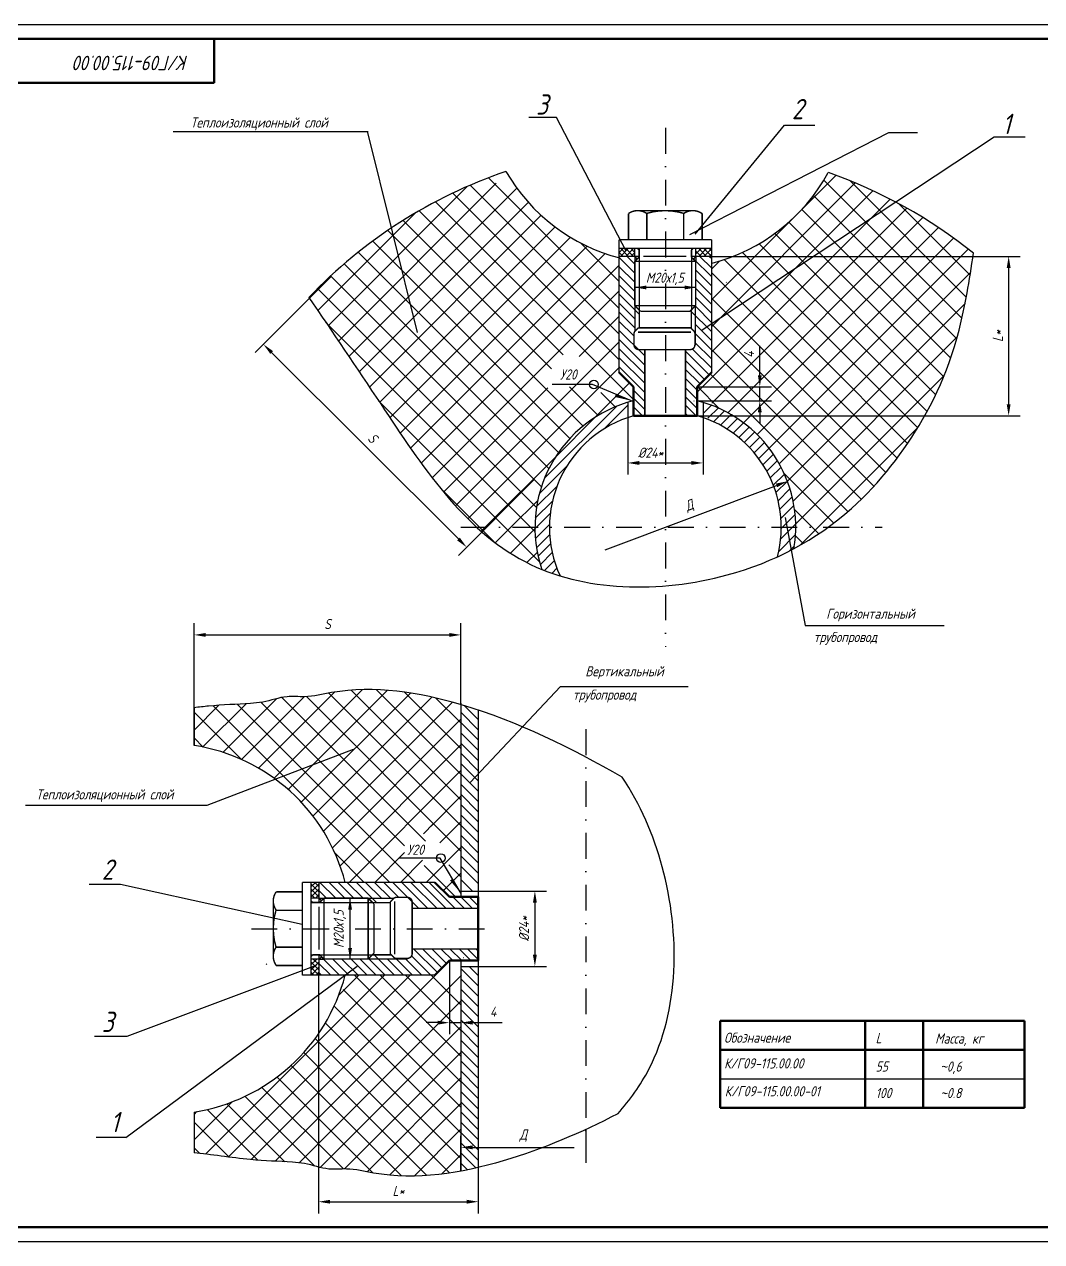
# Model space of a CAD drawing. Header units: inches. Extents: x 2854 to 6563, y -110 to 2015.
# Drawn here: x 4065.8 to 4417, y -110 to 310 of the extents above; entities that cross this region are included whole.
import ezdxf

# ---------------------------------------------------------------- set-up
doc = ezdxf.new("R2010")
doc.units = ezdxf.units.IN
doc.header["$LTSCALE"] = 0.7
doc.header["$MEASUREMENT"] = 0
doc.linetypes.add('DASHDOT', pattern=[25.4, 12.7, -6.35, 0, -6.35])
doc.styles.get("Standard").update_dxf_attribs({"font": 'romand.shx', "width": 0.8, "oblique": 15, "height": 3.5})
doc.dimstyles.get("Standard").update_dxf_attribs({"dimtxt": 3.5, "dimasz": 4, "dimexe": 4, "dimexo": 0, "dimgap": 2, "dimtad": 1, "dimdec": 0, "dimdsep": 46, "dimtxsty": 'Standard', "dimcen": 0.09, "dimadec": 0, "dimazin": 0, "dimtfac": 1, "dimtdec": 0, "dimtmove": 0, "dimatfit": 3, "dimfxl": 0, "dimtolj": 1, "dimtzin": 0, "dimlwd": 25, "dimlwe": 25, "dimarcsym": 0})

# ---------------------------------------------------------------- blocks, each defined once
blk = doc.blocks.new('*D56')
at = {"color": 0, "lineweight": 25}
for p, q in [((4171.62, 222.91), (4145.52, 196.76)), ((4151.18, 196.77), (4215.64, 132.43)), ((4241.74, 152.92), (4215.64, 126.77))]:
    blk.add_line(p, q, dxfattribs=at)
for points in [[(4151.65, 197.24), (4150.71, 196.3), (4148.35, 199.59)], [(4216.11, 132.9), (4215.17, 131.96), (4218.47, 129.6)]]:
    blk.add_solid(points, dxfattribs=at)
at = {"layer": 'DEFPOINTS', "color": 0, "lineweight": 25}
for p in [(4171.62, 222.91), (4241.74, 152.92), (4218.47, 129.6)]:
    blk.add_point(p, dxfattribs=at)
at = {"color": 0, "lineweight": 25, "insert": (4186.06, 167.25), "char_height": 3.5, "attachment_point": 5, "rotation": 315.0527}
blk.add_mtext('\\A1;S', dxfattribs=at)
blk = doc.blocks.new('*D75')
at = {"color": 0, "lineweight": 25}
for p, q in [((4124.42, 74.21), (4124.42, 103.32)), ((4216.52, 75.26), (4216.52, 103.32)), ((4128.42, 99.32), (4212.52, 99.32))]:
    blk.add_line(p, q, dxfattribs=at)
for points in [[(4128.42, 99.98), (4128.42, 98.65), (4124.42, 99.32)], [(4212.52, 99.98), (4212.52, 98.65), (4216.52, 99.32)]]:
    blk.add_solid(points, dxfattribs=at)
at = {"layer": 'DEFPOINTS', "color": 0, "lineweight": 25}
for p in [(4216.52, 99.32), (4124.42, 74.21), (4216.52, 75.26)]:
    blk.add_point(p, dxfattribs=at)
at = {"color": 0, "lineweight": 25, "insert": (4170.47, 103.07), "char_height": 3.5, "attachment_point": 5}
blk.add_mtext('\\A1;S', dxfattribs=at)
blk = doc.blocks.new('*X23')
at = {"color": 0}
for p, q in [((571.6, 519.51), (573.06, 520.97)), ((574.37, 519.43), (572.82, 520.97)), ((571.6, 517.72), (574.37, 520.49)), ((574.37, 517.63), (571.6, 520.4)), ((571.6, 515.92), (574.37, 518.69)), ((574.37, 515.84), (571.6, 518.61)), ((572.83, 515.57), (571.6, 516.81)), ((573.05, 515.57), (574.37, 516.89)), ((571.59, 488.97), (574.37, 491.75)), ((571.6, 494.37), (571.74, 494.51)), ((571.6, 492.57), (573.54, 494.51)), ((571.6, 490.77), (574.37, 493.55)), ((574.37, 490.69), (571.6, 493.46)), ((574.29, 488.97), (571.6, 491.67)), ((574.37, 492.49), (572.34, 494.51)), ((574.37, 494.28), (574.14, 494.51)), ((572.49, 488.97), (571.6, 489.87)), ((573.39, 488.97), (574.37, 489.95))]:
    blk.add_line(p, q, dxfattribs=at)
blk = doc.blocks.new('*D91')
at = {"color": 0, "lineweight": 25}
for p, q in [((4303.06, 229.94), (4409.57, 229.94)), ((4405.57, 225.94), (4405.57, 178.93)), ((4297.73, 174.93), (4409.57, 174.93))]:
    blk.add_line(p, q, dxfattribs=at)
for points in [[(4404.9, 225.94), (4406.23, 225.94), (4405.57, 229.94)], [(4404.9, 178.93), (4406.23, 178.93), (4405.57, 174.93)]]:
    blk.add_solid(points, dxfattribs=at)
at = {"layer": 'DEFPOINTS', "color": 0, "lineweight": 25}
for p in [(4303.06, 229.94), (4297.73, 174.93), (4405.57, 174.93)]:
    blk.add_point(p, dxfattribs=at)
at = {"color": 0, "lineweight": 25, "insert": (4401.82, 202.43), "char_height": 3.5, "attachment_point": 5, "rotation": 90}
blk.add_mtext('\\A1;L*', dxfattribs=at)
blk = doc.blocks.new('*D92')
at = {"color": 0, "lineweight": 25}
for p, q in [((4319.67, 188.93), (4319.67, 199.11)), ((4298.07, 184.93), (4323.67, 184.93)), ((4319.67, 180.11), (4319.67, 184.93)), ((4298.07, 180.11), (4323.67, 180.11)), ((4319.67, 176.11), (4319.67, 172.11))]:
    blk.add_line(p, q, dxfattribs=at)
for points in [[(4319, 188.93), (4320.34, 188.93), (4319.67, 184.93)], [(4319, 176.11), (4320.34, 176.11), (4319.67, 180.11)]]:
    blk.add_solid(points, dxfattribs=at)
at = {"layer": 'DEFPOINTS', "color": 0, "lineweight": 25}
for p in [(4298.07, 184.93), (4319.67, 184.93), (4298.07, 180.11)]:
    blk.add_point(p, dxfattribs=at)
at = {"color": 0, "lineweight": 25, "insert": (4315.92, 196.02), "char_height": 3.5, "attachment_point": 5, "rotation": 90}
blk.add_mtext('\\A1;4', dxfattribs=at)
blk = doc.blocks.new('*D93')
at = {"color": 0, "lineweight": 25}
for p, q in [((4222.52, 10.95), (4246.04, 10.95)), ((4242.04, 6.95), (4242.04, -11.05)), ((4222.52, -15.05), (4246.04, -15.05))]:
    blk.add_line(p, q, dxfattribs=at)
for points in [[(4241.37, 6.95), (4242.71, 6.95), (4242.04, 10.95)], [(4241.37, -11.05), (4242.71, -11.05), (4242.04, -15.05)]]:
    blk.add_solid(points, dxfattribs=at)
at = {"layer": 'DEFPOINTS', "color": 0, "lineweight": 25}
for p in [(4222.52, 10.95), (4222.52, -15.05), (4242.04, -15.05)]:
    blk.add_point(p, dxfattribs=at)
at = {"color": 0, "lineweight": 25, "insert": (4238.29, -2.05), "char_height": 3.5, "attachment_point": 5, "rotation": 90}
blk.add_mtext('\\A1;%%C24*', dxfattribs=at)
blk = doc.blocks.new('*D94')
at = {"color": 0, "lineweight": 25}
for p, q in [((4222.52, -13.05), (4222.52, -100.25)), ((4167.38, -18.05), (4167.38, -100.25)), ((4171.38, -96.25), (4218.52, -96.25))]:
    blk.add_line(p, q, dxfattribs=at)
for points in [[(4171.38, -95.58), (4171.38, -96.91), (4167.38, -96.25)], [(4218.52, -95.58), (4218.52, -96.91), (4222.52, -96.25)]]:
    blk.add_solid(points, dxfattribs=at)
at = {"layer": 'DEFPOINTS', "color": 0, "lineweight": 25}
for p in [(4222.52, -13.05), (4167.38, -18.05), (4222.52, -96.25)]:
    blk.add_point(p, dxfattribs=at)
at = {"color": 0, "lineweight": 25, "insert": (4194.95, -92.5), "char_height": 3.5, "attachment_point": 5}
blk.add_mtext('\\A1;L*', dxfattribs=at)
blk = doc.blocks.new('*D95')
at = {"color": 0, "lineweight": 25}
for p, q in [((4212.52, -13.05), (4212.52, -38.46)), ((4216.52, -13.05), (4216.52, -38.46)), ((4208.52, -34.46), (4204.52, -34.46)), ((4212.52, -34.46), (4216.52, -34.46)), ((4220.52, -34.46), (4230.7, -34.46))]:
    blk.add_line(p, q, dxfattribs=at)
for points in [[(4208.52, -33.8), (4208.52, -35.13), (4212.52, -34.46)], [(4220.52, -33.8), (4220.52, -35.13), (4216.52, -34.46)]]:
    blk.add_solid(points, dxfattribs=at)
at = {"layer": 'DEFPOINTS', "color": 0, "lineweight": 25}
for p in [(4212.52, -13.05), (4216.52, -13.05), (4216.52, -34.46)]:
    blk.add_point(p, dxfattribs=at)
at = {"color": 0, "lineweight": 25, "insert": (4227.61, -30.71), "char_height": 3.5, "attachment_point": 5}
blk.add_mtext('\\A1;4', dxfattribs=at)

msp = doc.modelspace()

# ---------------------------------------------------------------- linework, layer by layer
for p, q in [((4040.05, 309.98), (4634.05, 309.98)), ((4293.39, 244.77), (4293.39, 235.71)), ((4299.74, 244.7), (4299.74, 235.71)), ((4278.07, 232.71), (4278.07, 211.4)), ((4296.07, 232.71), (4296.07, 211.46)), ((4276.54, 229.87), (4276.54, 228.17)), ((4297.54, 229.81), (4297.54, 228.18)), ((4276.55, 212.95), (4276.55, 204.06)), ((4297.41, 212.81), (4297.41, 199.39)), ((4280.07, 179.94), (4280.07, 197.77)), ((4294.07, 174.93), (4294.07, 197.77)), ((4275.41, 180.11), (4261.91, 185.69)), ((4297.07, 179.94), (4297.07, 180.04)), ((4216.6, 10.08), (4209.38, 22.24)), ((4167.58, 8.48), (4169.28, 8.48)), ((4184.5, 8.47), (4193.4, 8.47)), ((4164.74, 6.95), (4186.05, 6.95)), ((4217.51, 4.95), (4199.68, 4.95)), ((4152.68, -8.37), (4161.74, -8.37)), ((4164.74, -11.05), (4185.99, -11.05)), ((4167.64, -12.52), (4169.27, -12.52)), ((4184.64, -12.39), (4198.06, -12.39)), ((4222.52, -9.05), (4199.68, -9.05)), ((4217.51, -12.05), (4217.41, -12.05)), ((4152.75, -14.72), (4161.74, -14.72)), ((4040.05, -110.02), (4634.05, -110.02))]:
    msp.add_line(p, q)
at = {"lineweight": 50}
for p, q in [((4060.05, 304.98), (4629.05, 304.98)), ((4131.39, 289.81), (4131.39, 304.81)), ((4061.39, 289.81), (4131.39, 289.81)), ((4276.07, 184.93), (4271.07, 189.93)), ((4298.07, 184.93), (4303.07, 189.93)), ((4212.52, 8.95), (4207.52, 13.95)), ((4212.52, -13.05), (4207.52, -18.05)), ((4306.03, -33.79), (4411.03, -33.79)), ((4306.03, -33.79), (4306.03, -63.79)), ((4356.03, -33.79), (4356.03, -63.79)), ((4376.03, -33.79), (4376.03, -63.79)), ((4411.03, -33.79), (4411.03, -63.79)), ((4306.03, -43.79), (4411.03, -43.79)), ((4306.03, -63.79), (4411.03, -63.79)), ((4048.05, -105.02), (4629.05, -105.02))]:
    msp.add_line(p, q, dxfattribs=at)
at = {"lineweight": 25}
for p, q in [((4249.5, 277.83), (4239.92, 277.83)), ((4273.56, 231.74), (4249.5, 277.83)), ((4117.19, 273.02), (4184.45, 273.02)), ((4184.17, 273.09), (4201.41, 203.69)), ((4297.4, 237.63), (4328.23, 275.24)), ((4328.23, 275.24), (4338.65, 275.24)), ((4295.54, 237.47), (4364.25, 272.61)), ((4299.48, 204.33), (4400.57, 271.22)), ((4364.25, 272.61), (4374.1, 272.61)), ((4400.57, 271.22), (4411.28, 271.22)), ((4229.31, 253.79), (4226.03, 257.07)), ((4271.07, 212.03), (4226.03, 257.07)), ((4303.07, 215), (4345.95, 257.88)), ((4170.68, 205.98), (4218.81, 254.1)), ((4174.25, 200.71), (4228.69, 255.14)), ((4177.81, 195.43), (4235.82, 253.43)), ((4271.07, 203.19), (4219.75, 254.51)), ((4303.07, 205.78), (4352.57, 255.28)), ((4303.07, 196.94), (4358.71, 252.58)), ((4389.42, 208.58), (4341.81, 256.19)), ((4390.94, 215.9), (4350.87, 255.98)), ((4181.37, 190.14), (4239.78, 248.56)), ((4276.07, 180.52), (4207.79, 248.8)), ((4271.07, 194.36), (4213.67, 251.75)), ((4298.07, 183.1), (4364.65, 249.68)), ((4387.64, 201.52), (4338.23, 250.94)), ((4392.25, 223.43), (4367.5, 248.18)), ((4167.11, 211.24), (4200.74, 244.87)), ((4184.91, 184.85), (4244.18, 244.12)), ((4251.82, 195.93), (4202.09, 245.65)), ((4303.07, 179.26), (4370.4, 246.59)), ((4385.56, 194.77), (4334.2, 246.12)), ((4188.45, 179.55), (4249.02, 240.12)), ((4247.82, 191.08), (4196.57, 242.33)), ((4308.62, 175.98), (4375.97, 243.32)), ((4314.01, 172.52), (4381.36, 239.88)), ((4383.16, 188.33), (4329.74, 241.75)), ((4258.68, 171.39), (4191.23, 238.84)), ((4191.99, 174.24), (4254.3, 236.56)), ((4318.75, 168.43), (4386.58, 236.26)), ((4380.44, 182.21), (4324.85, 237.8)), ((4250.16, 162.23), (4181.05, 231.34)), ((4254.11, 167.12), (4186.06, 235.17)), ((4195.54, 168.96), (4260.05, 233.47)), ((4271.07, 221.37), (4257.9, 234.54)), ((4374.18, 170.79), (4313.68, 231.29)), ((4377.43, 176.38), (4319.5, 234.31)), ((4322.88, 163.72), (4391.64, 232.47)), ((4246.86, 156.69), (4176.22, 227.33)), ((4199.13, 163.72), (4266.33, 230.91)), ((4202.81, 158.55), (4271.07, 226.81)), ((4303.07, 225.64), (4305.72, 228.29)), ((4370.71, 165.42), (4307.33, 228.8)), ((4244.28, 150.43), (4171.54, 223.17)), ((4367.03, 160.27), (4303.07, 224.23)), ((4326.38, 158.38), (4392.41, 224.41)), ((4242.59, 143.29), (4167.03, 218.84)), ((4308.13, 220.93), (4308.07, 220.99)), ((4206.6, 153.5), (4271.07, 217.97)), ((4363.14, 155.32), (4303.07, 215.39)), ((4329.18, 152.34), (4390.51, 213.67)), ((4240.56, 136.47), (4169.9, 207.13)), ((4257.3, 195.36), (4271.07, 209.13)), ((4359.02, 150.59), (4303.07, 206.55)), ((4331.16, 145.48), (4387.81, 202.13)), ((4214.63, 143.86), (4271.07, 200.29)), ((4354.68, 146.1), (4303.07, 197.71)), ((4218.95, 139.33), (4271.07, 191.45)), ((4350.07, 141.86), (4302.54, 189.4)), ((4261.91, 185.69), (4248.03, 185.69)), ((4254.84, 184.07), (4253.94, 184.96)), ((4262.87, 174.41), (4274.73, 186.27)), ((4305.63, 177.47), (4298.12, 184.98)), ((4332.05, 137.54), (4383.36, 188.84)), ((4210.53, 148.59), (4246.49, 184.56)), ((4263.87, 175.04), (4254.21, 184.7)), ((4269.74, 178.01), (4264.78, 182.96)), ((4231.72, 136.47), (4188.07, 180.13)), ((4245.36, 153.37), (4270.17, 178.18)), ((4266, 170.48), (4274.07, 178.54)), ((4300.07, 175.66), (4303.08, 178.67)), ((4301.75, 174.05), (4305.49, 177.79)), ((4303.72, 172.84), (4307.46, 176.59)), ((4249.13, 160.68), (4262.87, 174.41)), ((4274.07, 174.3), (4274.07, 154.66)), ((4300.07, 174.3), (4300.07, 154.66)), ((4306.08, 171.67), (4309.75, 175.34)), ((4308.31, 170.36), (4311.93, 173.98)), ((4310.43, 168.94), (4314.01, 172.52)), ((4312.43, 167.41), (4315.98, 170.96)), ((4314.32, 165.76), (4317.85, 169.3)), ((4339.83, 136.47), (4374.22, 170.86)), ((4316.09, 164), (4319.63, 167.54)), ((4317.76, 162.13), (4321.3, 165.68)), ((4224.93, 136.47), (4249.13, 160.68)), ((4319.31, 160.15), (4322.88, 163.72)), ((4320.75, 158.05), (4324.36, 161.66)), ((4243.58, 148.06), (4253.06, 157.54)), ((4278.07, 158.66), (4296.07, 158.66)), ((4322.07, 155.84), (4325.73, 159.5)), ((4323.26, 153.5), (4327, 157.23)), ((4324.33, 151.02), (4328.15, 154.84)), ((4325.25, 148.41), (4329.18, 152.34)), ((4345.2, 137.9), (4328.06, 155.04)), ((4222.88, 136.47), (4209.43, 149.92)), ((4242.63, 143.57), (4249.63, 150.58)), ((4266.28, 128.66), (4325.44, 150.91)), ((4326.01, 145.63), (4330.08, 149.7)), ((4233.77, 136.47), (4243.03, 145.74)), ((4242.17, 139.58), (4248.1, 145.5)), ((4326.58, 142.67), (4330.84, 146.92)), ((4326.95, 139.5), (4331.44, 143.99)), ((4242.6, 136.47), (4247.35, 141.22)), ((4327.46, 136.47), (4331.85, 140.87)), ((4328.44, 139.84), (4335.31, 102.54)), ((4337.79, 136.47), (4331.65, 142.61)), ((4227.86, 131.5), (4222.88, 136.47)), ((4223.52, 135.06), (4224.93, 136.47)), ((4228.39, 131.1), (4233.77, 136.47)), ((4243.69, 124.51), (4231.72, 136.47)), ((4233.61, 127.48), (4242.07, 135.94)), ((4242.09, 134.94), (4240.56, 136.47)), ((4242.07, 135.94), (4242.6, 136.47)), ((4242.24, 132.57), (4246.14, 136.47)), ((4246.14, 136.47), (4247.08, 137.41)), ((4326.85, 132.33), (4330.99, 136.47)), ((4327.06, 136.08), (4327.46, 136.47)), ((4330.99, 136.47), (4332.05, 137.54)), ((4333.65, 130.29), (4339.83, 136.47)), ((4340.04, 134.22), (4337.79, 136.47)), ((4242.62, 129.42), (4247.15, 133.95)), ((4243.2, 126.46), (4247.48, 130.74)), ((4326.19, 128.13), (4332, 133.94)), ((4334.59, 130.83), (4331.97, 133.46)), ((4239.25, 124.28), (4242.89, 127.92)), ((4243.93, 123.66), (4248.03, 127.76)), ((4329.82, 128.23), (4331.6, 130.01)), ((4245.37, 121.56), (4248.76, 124.95)), ((4247.96, 120.61), (4249.66, 122.31)), ((4250.62, 119.74), (4250.7, 119.82)), ((4335.31, 102.54), (4383.34, 102.54)), ((4152.01, 49.88), (4182.57, 80.45)), ((4156.92, 45.96), (4191.17, 80.2)), ((4216.52, 42.41), (4178.67, 80.25)), ((4216.52, 51.25), (4187.35, 80.42)), ((4219.73, 48.42), (4250.84, 81.56)), ((4250.84, 81.56), (4294.97, 81.56)), ((4134.42, 58.81), (4152.96, 77.35)), ((4140.79, 56.35), (4162.46, 78.01)), ((4146.64, 53.35), (4172.86, 79.57)), ((4197.05, 26.52), (4147.52, 76.05)), ((4204.3, 28.11), (4154.67, 77.74)), ((4161.41, 41.6), (4199.07, 79.27)), ((4216.52, 24.73), (4163.21, 78.04)), ((4165.45, 36.81), (4206.5, 77.85)), ((4169.06, 31.58), (4213.58, 76.09)), ((4216.52, 33.57), (4170.87, 79.22)), ((4216.52, 60.09), (4197.04, 79.56)), ((4216.52, 68.93), (4207.91, 77.53)), ((4216.52, 75.81), (4216.52, 8.95)), ((4124.42, 66.49), (4132.96, 75.03)), ((4124.42, 61.19), (4124.42, 74.21)), ((4124.42, 74.21), (4124.42, 61.19)), ((4140.64, 56.41), (4124.42, 72.64)), ((4127.42, 60.65), (4142.35, 75.58)), ((4191.94, 13.95), (4131.01, 74.88)), ((4200.78, 13.95), (4139.33, 75.4)), ((4222.52, 66.61), (4216.52, 72.61)), ((4222.52, 70.15), (4217.79, 74.88)), ((4222.52, 73.38), (4222.52, -2.05)), ((4172.19, 25.87), (4216.52, 70.2)), ((4222.52, 63.08), (4216.52, 69.08)), ((4127.6, 60.62), (4124.42, 63.8)), ((4222.52, 59.54), (4216.52, 65.54)), ((4124.42, 61.18), (4124.43, 61.19)), ((4128.87, 40.62), (4179.48, 59.87)), ((4174.81, 19.65), (4216.52, 61.36)), ((4222.52, 56), (4216.52, 62)), ((4222.52, 52.47), (4216.52, 58.47)), ((4222.52, 48.93), (4216.52, 54.93)), ((4177.95, 13.95), (4216.52, 52.52)), ((4222.52, 45.4), (4216.52, 51.4)), ((4222.52, 41.86), (4216.52, 47.86)), ((4206.19, 33.35), (4216.52, 43.68)), ((4222.52, 38.33), (4216.52, 44.33)), ((4066.17, 40.62), (4128.87, 40.62)), ((4222.52, 34.79), (4216.52, 40.79)), ((4203.58, 30.74), (4207.04, 34.21)), ((4209.26, 27.59), (4216.52, 34.84)), ((4222.52, 31.26), (4216.52, 37.26)), ((4222.52, 27.72), (4216.52, 33.72)), ((4222.52, 24.18), (4216.52, 30.18)), ((4204.47, 13.95), (4216.52, 26)), ((4222.52, 20.65), (4216.52, 26.65)), ((4183.11, 13.95), (4173.06, 23.99)), ((4186.79, 13.95), (4197.07, 24.24)), ((4209.38, 22.24), (4195.05, 22.24)), ((4195.63, 13.95), (4203.29, 21.61)), ((4222.52, 17.11), (4216.52, 23.11)), ((4214.62, 8.95), (4203.77, 19.81)), ((4210.41, 11.06), (4216.52, 17.16)), ((4216.52, 15.89), (4212.37, 20.04)), ((4222.52, 13.58), (4216.52, 19.58)), ((4099.05, 13.23), (4088.21, 13.23)), ((4161.74, -0.64), (4099.05, 13.23)), ((4216.61, 15.95), (4216.52, 16.04)), ((4220.47, 10.95), (4216.52, 14.91)), ((4222.52, -2.05), (4222.52, -84.45)), ((4100.91, -74.03), (4180.71, -14.99)), ((4166.51, -14.77), (4101.19, -39.25)), ((4144.15, -81.72), (4212.82, -13.05)), ((4149.52, -14.34), (4149.31, -14.13)), ((4216.52, -13.05), (4216.52, -85.7)), ((4222.52, -21.78), (4216.52, -15.78)), ((4222.52, -18.16), (4219.41, -15.05)), ((4128.37, -79.82), (4190.14, -18.05)), ((4136.21, -80.82), (4198.98, -18.05)), ((4152.44, -82.27), (4216.66, -18.05)), ((4174.34, -25.01), (4181.3, -18.05)), ((4216.52, -54.82), (4179.75, -18.05)), ((4216.52, -45.98), (4188.59, -18.05)), ((4216.52, -37.14), (4197.43, -18.05)), ((4216.52, -28.3), (4206.27, -18.05)), ((4222.52, -25.31), (4216.52, -19.31)), ((4216.52, -63.66), (4175.91, -23.05)), ((4222.52, -28.85), (4216.52, -22.85)), ((4160.72, -82.83), (4216.52, -27.03)), ((4216.52, -72.49), (4172.77, -28.74)), ((4222.52, -32.38), (4216.52, -26.38)), ((4222.52, -35.92), (4216.52, -29.92)), ((4222.52, -39.45), (4216.52, -33.45)), ((4167.96, -84.43), (4216.52, -35.87)), ((4216.16, -81.03), (4169.7, -34.57)), ((4222.52, -42.99), (4216.52, -36.99)), ((4101.19, -39.25), (4090.04, -39.25)), ((4212.69, -86.34), (4166.22, -39.88)), ((4222.52, -46.53), (4216.52, -40.53)), ((4204.72, -87.21), (4162.27, -44.76)), ((4176.28, -84.95), (4216.52, -44.71)), ((4222.52, -50.06), (4216.52, -44.06)), ((4196.03, -87.36), (4157.87, -49.2)), ((4222.52, -53.6), (4216.52, -47.6)), ((4186.15, -86.32), (4153.05, -53.22)), ((4184.13, -85.94), (4216.52, -53.55)), ((4222.52, -57.13), (4216.52, -51.13)), ((4306.03, -53.79), (4411.03, -53.79)), ((4175.94, -84.95), (4147.77, -56.78)), ((4222.52, -60.67), (4216.52, -54.67)), ((4222.52, -64.2), (4216.52, -58.2)), ((4124.42, -74.93), (4137.57, -61.79)), ((4155.77, -82.46), (4135.76, -62.45)), ((4166.1, -83.95), (4142.03, -59.88)), ((4191.81, -87.09), (4216.52, -62.38)), ((4222.52, -67.74), (4216.52, -61.74)), ((4124.42, -66.1), (4125.38, -65.14)), ((4124.42, -65.29), (4124.42, -79.41)), ((4146.37, -81.9), (4128.9, -64.43)), ((4222.52, -71.27), (4216.52, -65.27)), ((4136.49, -80.86), (4124.42, -68.78)), ((4200.34, -87.4), (4216.52, -71.22)), ((4222.52, -74.81), (4216.52, -68.81)), ((4259.6, -71.3), (4259.6, -81.49)), ((4100.91, -74.03), (4090.58, -74.03)), ((4222.52, -78.35), (4216.52, -72.35)), ((4216.52, -85.7), (4216.52, -73.49)), ((4126.4, -79.6), (4124.42, -77.62)), ((4222.52, -81.88), (4216.52, -75.88)), ((4221.73, -84.63), (4216.52, -79.42)), ((4220.52, -77.49), (4255.6, -77.49)), ((4209.85, -86.73), (4216.52, -80.06)), ((4218.82, -85.26), (4216.52, -82.95))]:
    msp.add_line(p, q, dxfattribs=at)
at = {"linetype": 'DASHDOT', "lineweight": 25}
for p, q in [((4287.07, 274.22), (4287.07, 95.21)), ((4216.44, 136.47), (4361.89, 136.47)), ((4259.6, 66.77), (4259.6, -82.77))]:
    msp.add_line(p, q, dxfattribs=at)
at = {"color": 0}
for p, q in [((4276.54, 224.13), (4271.07, 229.6)), ((4276.54, 227.28), (4273.88, 229.94)), ((4303.07, 222.86), (4296.83, 229.1)), ((4303.07, 225.89), (4299.02, 229.94)), ((4303.07, 229.03), (4302.16, 229.94)), ((4276.54, 220.99), (4271.07, 226.46)), ((4276.54, 217.85), (4271.07, 223.32)), ((4303.07, 219.61), (4297.54, 225.14)), ((4276.54, 214.7), (4271.07, 220.17)), ((4303.07, 216.46), (4297.54, 221.99)), ((4303.07, 213.32), (4297.54, 218.85)), ((4278.07, 210.03), (4271.07, 217.03)), ((4303.07, 210.18), (4297.54, 215.71)), ((4276.55, 208.4), (4271.07, 213.89)), ((4276.57, 205.25), (4271.07, 210.75)), ((4303.07, 203.89), (4295.78, 211.17)), ((4303.07, 207.05), (4297.54, 212.58)), ((4276.27, 202.4), (4271.07, 207.6)), ((4303.07, 200.75), (4297.57, 206.25)), ((4280.07, 195.46), (4271.07, 204.46)), ((4303.07, 197.6), (4297.52, 203.15)), ((4280.07, 192.32), (4271.07, 201.32)), ((4280.07, 189.17), (4271.07, 198.17)), ((4277.77, 197.7), (4277.69, 197.78)), ((4303.07, 191.32), (4296.42, 197.96)), ((4303.07, 194.46), (4297.27, 200.26)), ((4280.07, 186.03), (4271.07, 195.03)), ((4302.19, 189.05), (4294.07, 197.17)), ((4300.62, 187.48), (4294.07, 194.03)), ((4280.07, 182.89), (4271.07, 191.89)), ((4298.81, 186.14), (4294.07, 190.89)), ((4298.07, 183.75), (4294.07, 187.75)), ((4279.87, 179.94), (4276.07, 183.74)), ((4279.87, 177.19), (4276.07, 181)), ((4294.07, 181.46), (4294.05, 181.48)), ((4298.07, 180.6), (4294.07, 184.6)), ((4298.07, 177.46), (4294.07, 181.46)), ((4279.17, 174.93), (4276.07, 178.04)), ((4297.73, 174.93), (4294.07, 178.59)), ((4294.8, 174.93), (4294.07, 175.67)), ((4173.32, 8.48), (4167.85, 13.95)), ((4176.46, 8.48), (4170.99, 13.95)), ((4179.6, 8.48), (4174.13, 13.95)), ((4182.75, 8.48), (4177.28, 13.95)), ((4187.42, 6.95), (4180.42, 13.95)), ((4189.05, 8.47), (4183.56, 13.95)), ((4192.21, 8.45), (4186.71, 13.95)), ((4195.05, 8.75), (4189.85, 13.95)), ((4201.99, 4.95), (4192.99, 13.95)), ((4205.14, 4.95), (4196.14, 13.95)), ((4208.28, 4.95), (4199.28, 13.95)), ((4211.42, 4.95), (4202.42, 13.95)), ((4214.56, 4.95), (4205.56, 13.95)), ((4170.17, 8.48), (4167.51, 11.14)), ((4217.51, 5.14), (4213.71, 8.95)), ((4220.26, 5.14), (4216.45, 8.95)), ((4222.52, 5.85), (4219.41, 8.95)), ((4199.75, 7.25), (4199.67, 7.33)), ((4174.59, -18.05), (4168.35, -11.81)), ((4177.85, -18.05), (4172.32, -12.52)), ((4180.99, -18.05), (4175.46, -12.52)), ((4184.13, -18.05), (4178.6, -12.52)), ((4187.28, -18.05), (4181.75, -12.52)), ((4190.4, -18.05), (4184.87, -12.52)), ((4193.56, -18.05), (4186.28, -10.77)), ((4196.7, -18.05), (4191.2, -12.55)), ((4199.85, -18.05), (4194.3, -12.5)), ((4202.99, -18.05), (4197.19, -12.25)), ((4206.13, -18.05), (4199.49, -11.41)), ((4208.4, -17.17), (4200.28, -9.05)), ((4209.97, -15.6), (4203.42, -9.05)), ((4211.31, -13.79), (4206.56, -9.05)), ((4213.71, -13.05), (4209.71, -9.05)), ((4216.85, -13.05), (4212.85, -9.05)), ((4215.99, -9.05), (4215.97, -9.03)), ((4219.99, -13.05), (4215.99, -9.05)), ((4222.52, -12.71), (4218.86, -9.05)), ((4222.52, -9.78), (4221.79, -9.05)), ((4171.56, -18.05), (4167.51, -14)), ((4168.42, -18.05), (4167.51, -17.15))]:
    msp.add_line(p, q, dxfattribs=at)
at = {"color": 0, "linetype": 'ByBlock'}
for p, q in [((4276.55, 212.94), (4276.55, 222.2)), ((4297.54, 219.2), (4276.55, 219.2)), ((4297.54, 212.95), (4297.54, 222.2)), ((4184.52, 8.47), (4175.26, 8.47)), ((4178.26, -12.52), (4178.26, 8.47)), ((4184.5, -12.52), (4175.26, -12.52))]:
    msp.add_line(p, q, dxfattribs=at)
at = {"linetype": 'Continuous', "lineweight": 50}
for p, q in [((4276.07, 184.93), (4276.07, 174.93)), ((4298.07, 184.93), (4298.07, 174.93)), ((4212.52, 8.95), (4222.52, 8.95)), ((4212.52, -13.05), (4222.52, -13.05))]:
    msp.add_line(p, q, dxfattribs=at)
at = {"linetype": 'Continuous'}
for p, q in [((4274.07, 179.56), (4274.07, 174.3)), ((4300.07, 179.56), (4300.07, 174.3)), ((4216.52, 10.95), (4222.52, 10.95)), ((4216.52, -15.05), (4222.52, -15.05))]:
    msp.add_line(p, q, dxfattribs=at)
at = {"color": 0, "linetype": 'ByBlock', "lineweight": 50}
for p, q in [((4276.07, 174.93), (4298.07, 174.93)), ((4222.52, 8.95), (4222.52, -13.05))]:
    msp.add_line(p, q, dxfattribs=at)
at = {"linetype": 'DASHDOT'}
msp.add_line((4144.22, -2.05), (4226.5, -2.05), dxfattribs=at)
at = {"const_width": 0.5}
for points in [[(4274.34, 244.7, -0.317785), (4280.69, 244.7, -0.317785)], [(4280.69, 244.77, -0.147456), (4293.39, 244.77, -0.147456)], [(4299.74, 244.7, 0.317785), (4293.39, 244.7, 0.317785)], [(4277.04, 232.71, -0.414214), (4278.04, 231.71, -0.414214)], [(4297.04, 232.71, 0.414214), (4296.04, 231.71, 0.414214)], [(4278.04, 229.91, -0.198169), (4277.89, 229.56, -0.198169)], [(4296.04, 229.91, 0.198169), (4296.18, 229.56, 0.198169)], [(4276.56, 204.07, 0.198912), (4276.27, 203.36, 0.198912)], [(4296.98, 204.07, -0.198912), (4297.27, 203.36, -0.198912)], [(4276.27, 199.37, 0.414214), (4277.87, 197.77, 0.414214)], [(4297.27, 199.37, -0.414214), (4295.67, 197.77, -0.414214)], [(4152.75, 10.68, 0.317785), (4152.76, 4.33, 0.317785)], [(4193.38, 8.45, -0.198912), (4194.09, 8.75, -0.198912)], [(4198.08, 8.75, -0.414214), (4199.68, 7.15, -0.414214)], [(4152.68, 4.33, 0.147456), (4152.68, -8.37, 0.147456)], [(4164.74, 7.98, 0.414214), (4165.74, 6.98, 0.414214)], [(4167.54, 6.98, 0.198169), (4167.89, 7.13, 0.198169)], [(4152.75, -14.72, -0.317785), (4152.76, -8.37, -0.317785)], [(4164.74, -12.02, -0.414214), (4165.74, -11.02, -0.414214)], [(4167.54, -11.02, -0.198169), (4167.89, -11.17, -0.198169)], [(4193.38, -11.96, 0.198912), (4194.09, -12.25, 0.198912)], [(4198.08, -12.25, 0.414214), (4199.68, -10.65, 0.414214)]]:
    msp.add_lwpolyline(points, format="xyb", dxfattribs=at)
for points, const_width in [([(4274.34, 244.7), (4274.34, 235.71)], 0.5), ([(4277.51, 245.71), (4287.04, 245.71)], 0.5), ([(4280.69, 244.77), (4280.69, 235.71)], 0.5), ([(4296.57, 245.71), (4287.04, 245.71)], 0.5), ([(4293.39, 244.77), (4293.39, 235.71)], 0.5), ([(4299.74, 244.7), (4299.74, 235.71)], 0.5), ([(4271.05, 235.71), (4303.1, 235.71)], 0.5), ([(4271.07, 235.71), (4271.07, 189.93)], 0.5), ([(4303.07, 235.71), (4303.07, 189.93)], 0.5), ([(4271.05, 232.71), (4287.04, 232.71)], 0.5), ([(4276.47, 229.94), (4276.47, 232.66)], 0.5), ([(4278.04, 231.71), (4278.04, 229.91)], 0.5), ([(4303.1, 232.71), (4287.04, 232.71)], 0.5), ([(4296.04, 231.71), (4296.04, 229.91)], 0.5), ([(4297.53, 229.94), (4297.53, 232.76)], 0.5), ([(4277.98, 229.94), (4271.07, 229.94)], 0.5), ([(4277.37, 229.04), (4276.47, 229.94)], 0.5), ([(4277.89, 229.56), (4276.54, 228.2)], 0.5), ([(4276.54, 228.2), (4297.54, 228.2)], 0.5), ([(4276.54, 228.2), (4276.54, 214.71)], 0.5), ([(4287.07, 229.94), (4279.42, 229.94)], 0.5), ([(4287.07, 229.94), (4294.31, 229.94)], 0.5), ([(4295.97, 229.94), (4303.07, 229.94)], 0.5), ([(4296.18, 229.56), (4297.54, 228.2)], 0.5), ([(4296.74, 229.01), (4297.67, 229.94)], 0.5), ([(4297.54, 228.2), (4297.54, 214.71)], 0.5), ([(4276.54, 214.71), (4276.54, 212.95)], 0.5), ([(4297.54, 214.71), (4297.54, 212.95)], 0.5), ([(4276.54, 212.95), (4278.51, 210.95)], 0.5), ([(4276.54, 212.95), (4297.54, 212.95)], 0.5), ([(4278.07, 211.4), (4278.07, 205.27)], 0.5), ([(4278.51, 210.95), (4295.57, 210.95)], 0.5), ([(4297.54, 212.95), (4295.57, 210.95)], 0.5), ([(4296.07, 211.46), (4296.07, 204.98)], 0.5), ([(4276.27, 203.36), (4276.27, 199.37)], 0.5), ([(4276.56, 204.07), (4277.77, 205.27)], 0.5), ([(4286.77, 203.77), (4277.67, 203.77)], 0.5), ([(4277.77, 205.27), (4295.92, 205.27)], 0.5), ([(4286.77, 203.77), (4295.87, 203.77)], 0.5), ([(4296.98, 204.07), (4295.77, 205.27)], 0.5), ([(4297.27, 203.36), (4297.27, 199.37)], 0.5), ([(4271.07, 200.43), (4271.07, 189.93)], 0.25), ([(4286.77, 197.77), (4277.87, 197.77)], 0.5), ([(4280, 174.93), (4280, 197.77)], 0.5), ([(4286.77, 197.77), (4295.67, 197.77)], 0.5), ([(4294.05, 174.93), (4294.05, 197.77)], 0.5), ([(4303.07, 200.69), (4303.07, 189.93)], 0.25), ([(4161.74, 13.97), (4161.74, -18.08)], 0.5), ([(4161.74, 13.95), (4207.52, 13.95)], 0.5), ([(4164.74, 13.97), (4164.74, -2.02)], 0.5), ([(4167.51, 7.04), (4167.51, 13.95)], 0.5), ([(4197.02, 13.95), (4207.52, 13.95)], 0.25), ([(4152.75, 10.68), (4161.74, 10.68)], 0.5), ([(4167.51, 8.55), (4164.79, 8.55)], 0.5), ([(4168.42, 7.65), (4167.51, 8.55)], 0.5), ([(4167.89, 7.13), (4169.25, 8.48)], 0.5), ([(4169.25, 8.48), (4169.25, -12.52)], 0.5), ([(4169.25, 8.48), (4182.74, 8.48)], 0.5), ([(4182.74, 8.48), (4184.5, 8.48)], 0.5), ([(4184.5, 8.48), (4186.5, 6.51)], 0.5), ([(4184.5, 8.48), (4184.5, -12.52)], 0.5), ([(4193.38, 8.45), (4192.18, 7.25)], 0.5), ([(4194.09, 8.75), (4198.08, 8.75)], 0.5), ([(4151.74, 7.51), (4151.74, -2.02)], 0.5), ([(4152.68, 4.33), (4161.74, 4.33)], 0.5), ([(4165.74, 6.98), (4167.54, 6.98)], 0.5), ([(4167.51, -2.05), (4167.51, 5.59)], 0.5), ([(4186.05, 6.95), (4192.18, 6.95)], 0.5), ([(4186.5, 6.51), (4186.5, -10.55)], 0.5), ([(4192.18, 7.25), (4192.18, -10.9)], 0.5), ([(4193.68, -1.75), (4193.68, 7.35)], 0.5), ([(4199.68, -1.75), (4199.68, 7.15)], 0.5), ([(4222.52, 5.01), (4199.68, 5.01)], 0.5), ([(4151.74, -11.55), (4151.74, -2.02)], 0.5), ([(4164.74, -18.08), (4164.74, -2.02)], 0.5), ([(4167.51, -2.05), (4167.51, -9.3)], 0.5), ([(4193.68, -1.75), (4193.68, -10.85)], 0.5), ([(4199.68, -1.75), (4199.68, -10.65)], 0.5), ([(4152.68, -8.37), (4161.74, -8.37)], 0.5), ([(4167.51, -12.51), (4164.69, -12.51)], 0.5), ([(4165.74, -11.02), (4167.54, -11.02)], 0.5), ([(4167.51, -10.95), (4167.51, -18.05)], 0.5), ([(4168.45, -11.72), (4167.51, -12.65)], 0.5), ([(4167.89, -11.17), (4169.25, -12.52)], 0.5), ([(4169.25, -12.52), (4182.74, -12.52)], 0.5), ([(4182.74, -12.52), (4184.5, -12.52)], 0.5), ([(4184.5, -12.52), (4186.5, -10.55)], 0.5), ([(4185.99, -11.05), (4192.47, -11.05)], 0.5), ([(4193.38, -11.96), (4192.18, -10.75)], 0.5), ([(4194.09, -12.25), (4198.08, -12.25)], 0.5), ([(4222.52, -9.03), (4199.68, -9.03)], 0.5), ([(4152.75, -14.72), (4161.74, -14.72)], 0.5), ([(4161.74, -18.05), (4207.52, -18.05)], 0.5), ([(4196.76, -18.05), (4207.52, -18.05)], 0.25)]:
    msp.add_lwpolyline(points, dxfattribs=dict(const_width=const_width))
for points in [[(4275.41, 180.11, 0, 1, 0), (4269.79, 181.9, 1, 1, 0)], [(4216.6, 10.08, 0, 1, 0), (4213.17, 14.89, 1, 1, 0)]]:
    msp.add_lwpolyline(points, format="xyseb")
for centre in [(4262.43, 185.69), (4209.55, 22.33)]:
    msp.add_circle(centre, 1.5)
at = {"lineweight": 25}
for centre, radius, start, end in [((4287.07, 98.21), 170.18, 108.8739, 136.3039), ((4287.38, 291.35), 64, 210.1104, 255.5225), ((4287.19, 289.55), 64, 284.4775, 331.3005), ((4287.07, 98.21), 170.18, 51.3096, 70.6943), ((4287.07, 136.47), 45, 104.149, 198.8795), ((4287.07, 136.47), 45, 350.5492, 75.851), ((4287.07, 136.47), 40, 105.962, 204.7924), ((4287.07, 136.47), 40, 345.1886, 74.038), ((4114.6, -2.05), 64, 14.4775, 81.1756), ((4114.6, -2.05), 64, 278.8244, 345.5225)]:
    msp.add_arc(centre, radius, start, end, dxfattribs=at)
for points, knots in [([(4164.02, 215.77), (4172.21, 203.76), (4194.37, 170.97), (4230.99, 114.6), (4303.64, 113.4), (4350.84, 138.19), (4379.43, 175.76), (4388.93, 201.88), (4392.71, 226.28), (4393.45, 231.04)], [48.921648, 48.921648, 48.921648, 48.921648, 92.672635, 166.44524, 236.357023, 285.053204, 324.310141, 370.597262, 381.499927, 381.499927, 381.499927, 381.499927]), ([(4272.22, 50.25), (4254.53, 60.31), (4222.97, 76.11), (4183.46, 82.54), (4163.71, 77.59), (4155.58, 78.52), (4149.57, 76.12), (4140.45, 75.38), (4132.87, 75.16), (4126.1, 74.41), (4124.42, 74.21)], [25.880568, 25.880568, 25.880568, 25.880568, 86.762654, 131.751346, 141.187407, 147.253054, 155.856305, 160.081427, 174.575696, 179.356765, 179.356765, 179.356765, 179.356765]), ([(4270.67, -65.9), (4274.87, -61.15), (4291.74, -37.55), (4292.5, 8.85), (4278.38, 40.85), (4272.22, 50.25)], [147.14261, 147.14261, 147.14261, 147.14261, 166.44524, 236.357023, 270.02404, 270.02404, 270.02404, 270.02404]), ([(4270.67, -65.9), (4258.01, -72.4), (4231.2, -84.07), (4197.93, -89.49), (4178.18, -84.54), (4170.04, -85.47), (4164.03, -83.07), (4154.91, -82.33), (4142.59, -81.97), (4129.92, -79.88), (4124.42, -79.41)], [44.076053, 44.076053, 44.076053, 44.076053, 86.762654, 131.751346, 141.187407, 147.253054, 155.856305, 160.081427, 174.575696, 194.059778, 194.059778, 194.059778, 194.059778])]:
    msp.add_open_spline(points, degree=3, knots=knots, dxfattribs=at)
at = {"color": 0, "linetype": 'ByBlock'}
for points in [[(4280.49, 218.53), (4280.49, 219.86), (4276.49, 219.2)], [(4293.75, 218.53), (4293.75, 219.86), (4297.75, 219.2)], [(4178.92, 4.53), (4177.59, 4.53), (4178.26, 8.53)], [(4178.92, -8.73), (4177.59, -8.73), (4178.26, -12.73)]]:
    msp.add_solid(points, dxfattribs=at)
at = {"lineweight": 25}
for points in [[(4278.07, 159.33), (4278.07, 157.99), (4274.07, 158.66)], [(4296.07, 159.33), (4296.07, 157.99), (4300.07, 158.66)], [(4325.21, 151.53), (4325.68, 150.28), (4329.19, 152.32)], [(4220.52, -76.82), (4220.52, -78.16), (4216.52, -77.49)]]:
    msp.add_solid(points, dxfattribs=at)
at = {"layer": 'DEFPOINTS', "color": 0, "linetype": 'ByBlock'}
for p in [(4284, 293.7), (4289.04, 293.74), (4293.27, 291.53), (4296.57, 245.71), (4302.64, 245.24), (4302.04, 235.71), (4272.04, 232.71), (4308.07, 232.66), (4279.82, 229.71), (4303.07, 229.94), (4303.07, 229.94), (4303.07, 229.93), (4308.07, 228.47), (4276.55, 219.2), (4276.55, 212.94), (4297.54, 212.95), (4297.54, 211.78), (4276.24, 205.54), (4295.27, 203.54), (4297.24, 205.54), (4297.24, 205.54), (4277.87, 197.77), (4295.67, 197.77), (4295.67, 197.77), (4300.57, 190.47), (4294.05, 186.66), (4297.07, 179.94), (4297.07, 179.94), (4297.07, 179.94), (4269.07, 173.47), (4324.35, 132.7), (4164.74, 12.98), (4178.26, 8.47), (4184.52, 8.47), (4191.91, 8.78), (4167.74, 5.2), (4199.68, 7.15), (4151.74, -2.02), (4181.74, -2.02), (4151.74, -11.55), (4184.5, -12.52), (4185.67, -12.52), (4191.91, -12.22), (4191.91, -12.22), (4193.91, -10.25), (4199.68, -10.65), (4199.68, -10.65), (4210.79, -9.03), (4217.51, -12.05), (4217.51, -12.05), (4217.51, -12.05), (4161.74, -17.02), (4167.51, -18.05), (4167.51, -18.05), (4167.52, -18.05), (4222.5, -20.05), (4143.58, -86.36)]:
    msp.add_point(p, dxfattribs=at)

# ---------------------------------------------------------------- block references
at = {"rotation": 90}
msp.add_blockref('*X23', (4792.04, -341.66), dxfattribs=at)
at = {"xscale": -1}
msp.add_blockref('*X23', (4739.11, -507.02), dxfattribs=at)

# ---------------------------------------------------------------- texts
at = {"lineweight": 35, "insert": (4122.47, 294.15), "char_height": 5, "width": 116.2188, "attachment_point": 1, "rotation": 180}
msp.add_mtext('К/Г09-115.00.00 ', dxfattribs=at)
at = {"lineweight": 25, "attachment_point": 1}
for s, insert, char_height, width in [('3', (4242.45, 285.83), 7, 32.9619), ('2', (4330.73, 284.24), 7, 32.9619), ('Теплоизоляционный слой', (4123.18, 277.86), 3.5, 93.6649), ('1', (4403.34, 279.14), 7, 32.9619), ('У20', (4250.71, 190.93), 3.5, 15.4142), ('Горизонтальный ', (4342.6, 108.41), 3.5, 75.0755), ('трубопровод', (4338.26, 100.35), 3.5, 61.6282), ('Вертикальный ', (4259.45, 88.53), 3.5, 75.0755), ('трубопровод', (4255.12, 80.46), 3.5, 61.6282), ('Теплоизоляционный слой', (4069.88, 46.07), 3.5, 93.6649), ('У20', (4197.98, 26.96), 3.5, 15.4142), ('2', (4092.53, 21.84), 7, 32.9619), ('3', (4092.52, -30.69), 7, 32.9619), ('Обозначение', (4307.35, -37.88), 3.5, 56.3659), ('  L', (4355.94, -38.04), 3.5, 56.3659), ('Масса, кг', (4380.19, -38.17), 3.5, 56.3659), ('К/Г09-115.00.00', (4307.36, -46.78), 3.5, 47.5376), ('  55', (4355.94, -47.85), 3.5, 56.3659), ('  {\\fArial|b0|i0|c204|p34;~}0,6', (4378.22, -47.85), 3.5, 56.3659), ('К/Г09-115.00.00-01', (4307.58, -56.37), 3.5, 47.5376), ('  100', (4355.94, -57), 3.5, 56.3659), ('  {\\fArial|b0|i0|c0|p34;~}0.8', (4378.22, -57.01), 3.5, 56.3659), ('1', (4095.51, -65.27), 7, 32.9619)]:
    msp.add_mtext(s, dxfattribs=dict(at, insert=insert, char_height=char_height, width=width))
at = {"lineweight": 25, "char_height": 3.5, "attachment_point": 5}
for s, insert in [('\\A1;М20х1,5', (4286.87, 222.16)), ('%%C24*', (4281.99, 162.2)), ('\\A1;Д', (4238.06, -73.41))]:
    msp.add_mtext(s, dxfattribs=dict(at, insert=insert))
for s, insert, rotation in [('Д', (4295.42, 143.76), 20.6103), ('М20х1,5', (4174.73, -2.18), 90)]:
    msp.add_mtext(s, dxfattribs=dict(at, insert=insert, rotation=rotation))

# ---------------------------------------------------------------- dimensions: what is measured, and where the dimension line sits
at = {"lineweight": 25}
for base, p1, p2, text, picture, middle in [((4405.57, 174.93), (4303.06, 229.94), (4297.73, 174.93), 'L*', '*D91', (4401.82, 202.43)), ((4319.67, 184.93), (4298.07, 180.11), (4298.07, 184.93), '4', '*D92', (4315.92, 196.02)), ((4242.04, -15.05), (4222.52, 10.95), (4222.52, -15.05), '%%C24*', '*D93', (4238.29, -2.05))]:
    dim = msp.add_linear_dim(base=base, p1=p1, p2=p2, angle=90, text=text, dimstyle='Standard', dxfattribs=at)
    dim.commit()
    dim.dimension.update_dxf_attribs({"geometry": picture, "text_midpoint": middle})
dim = msp.add_aligned_dim(p1=(4171.62, 222.91), p2=(4241.74, 152.92), distance=-32.94, text='S', dimstyle='Standard', dxfattribs=at)
dim.commit()
dim.dimension.update_dxf_attribs({"geometry": '*D56', "text_midpoint": (4186.06, 167.25)})
for base, p1, p2, text, picture, middle in [((4216.52, 99.32), (4124.42, 74.21), (4216.52, 75.26), 'S', '*D75', (4170.47, 103.07)), ((4222.52, -96.25), (4167.38, -18.05), (4222.52, -13.05), 'L*', '*D94', (4194.95, -92.5))]:
    dim = msp.add_linear_dim(base=base, p1=p1, p2=p2, text=text, dimstyle='Standard', dxfattribs=at)
    dim.commit()
    dim.dimension.update_dxf_attribs({"geometry": picture, "text_midpoint": middle})
dim = msp.add_linear_dim(base=(4216.52, -34.46), p1=(4212.52, -13.05), p2=(4216.52, -13.05), dimstyle='Standard', dxfattribs=at)
dim.commit()
dim.dimension.update_dxf_attribs({"geometry": '*D95', "text_midpoint": (4227.61, -30.71)})

doc.saveas('drawing.dxf')
